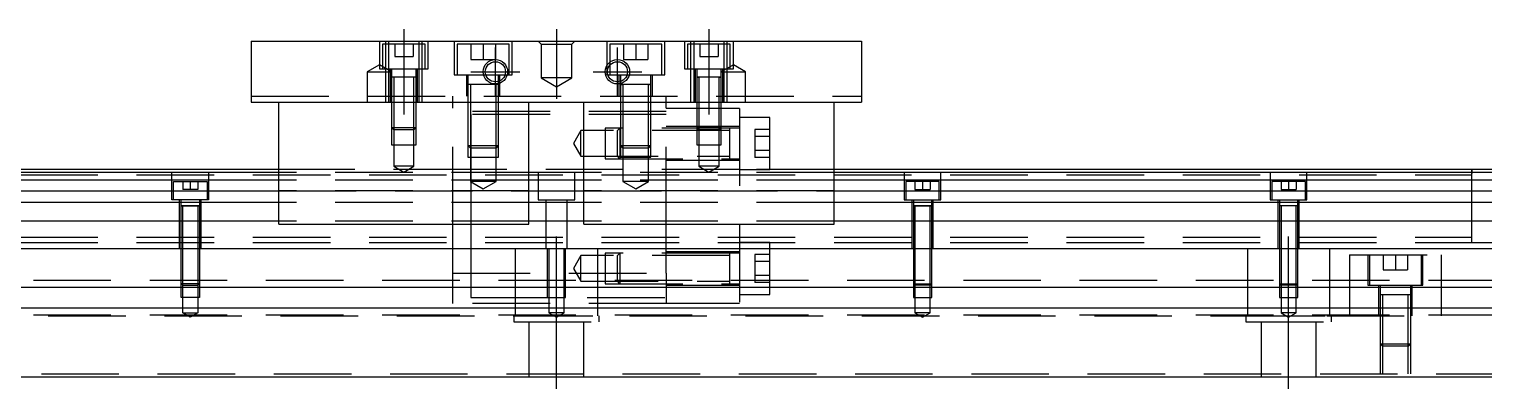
# Model space of a CAD drawing. Extents: x -10 to 596, y -256 to 77.
# Drawn here: x 113.6 to 352, y -223.3 to -164.3 of the extents above; entities that cross this region are included whole.
import ezdxf

# ---------------------------------------------------------------- set-up
doc = ezdxf.new("R2010")
doc.units = 0
doc.linetypes.add('CENTER', pattern=[50.8, 31.75, -6.35, 6.35, -6.35])
doc.linetypes.add('DASHED', pattern=[19.05, 12.7, -6.35])
doc.layers.get('0').update_dxf_attribs({"linetype": 'CONTINUOUS'})
doc.layers.add('CENTER', color=1, linetype='CENTER')

msp = doc.modelspace()

# ---------------------------------------------------------------- linework, layer by layer
at = {"color": 7, "linetype": 'CONTINUOUS'}
for p, q in [((150, -166.31), (150, -176.31)), ((150, -166.31), (250, -166.31)), ((250, -166.31), (250, -176.31)), ((150, -176.31), (250, -176.31)), ((154.5, -196.31), (154.5, -176.31)), ((195.5, -196.31), (195.5, -176.31)), ((204.5, -196.31), (204.5, -176.31)), ((245.5, -196.31), (245.5, -176.31)), ((154.5, -187.81), (0, -187.81)), ((154.5, -187.31), (60.5, -187.31)), ((204.5, -187.81), (195.5, -187.81)), ((350.005, -187.31), (245.5, -187.31)), ((400, -187.81), (245.5, -187.81)), ((355, -187.31), (349.995, -187.31)), ((350, -193.31), (350, -187.309994)), ((350, -199.310006), (350, -187.309994)), ((350, -187.808756), (350, -187.31)), ((350, -198.435), (350, -188.185)), ((154.5, -189.062272), (0, -189.062272)), ((204.5, -189.062272), (195.5, -189.062272)), ((400, -189.062272), (245.5, -189.062272)), ((0, -190.83668), (154.5, -190.83668)), ((154.5, -192.733076), (0, -192.733076)), ((195.5, -190.83668), (204.5, -190.83668)), ((204.5, -192.733076), (195.5, -192.733076)), ((245.5, -190.83668), (400, -190.83668)), ((400, -192.733076), (245.5, -192.733076)), ((154.5, -195.787372), (0, -195.787372)), ((154.5, -196.31), (195.5, -196.31)), ((204.5, -195.787372), (195.5, -195.787372)), ((204.5, -196.31), (245.5, -196.31)), ((400, -195.787372), (245.5, -195.787372)), ((350, -199.310006), (350, -198.435)), ((0, -200.31), (400, -200.31)), ((0, -206.61), (400, -206.61)), ((0, -210.01), (400, -210.01)), ((0, -221.31), (400, -221.31))]:
    msp.add_line(p, q, dxfattribs=at)
at = {"color": 3, "linetype": 'DASHED'}
for p, q in [((171, -166.31), (171, -170.81)), ((178.5, -166.81), (171.5, -166.81)), ((171.5, -166.81), (171.5, -170.81)), ((172.000006, -166.31), (172.000006, -166.81)), ((172.000006, -166.81), (172.000006, -170.81)), ((172.5, -166.31), (172.5, -176.31)), ((173.5, -166.81), (173.5, -168.81)), ((175, -166.81), (175, -168.81)), ((176.5, -166.81), (176.5, -168.81)), ((177.5, -176.31), (177.5, -166.31)), ((177.999994, -166.81), (177.999994, -166.31)), ((177.999994, -170.81), (177.999994, -166.81)), ((178.5, -170.81), (178.5, -166.81)), ((179, -170.81), (179, -166.31)), ((183.25, -166.31), (183.25, -171.81)), ((192.25, -166.81), (183.75, -166.81)), ((183.75, -166.81), (183.75, -171.81)), ((186, -166.81), (186, -169.31)), ((188, -166.81), (188, -169.31)), ((190, -166.81), (190, -169.31)), ((192.25, -171.81), (192.25, -166.81)), ((192.75, -171.81), (192.75, -166.31)), ((197, -166.31), (197.5, -166.81)), ((197.5, -166.81), (197.5, -172.31)), ((197.5, -166.81), (202.5, -166.81)), ((202.5, -166.81), (203, -166.31)), ((202.5, -172.31), (202.5, -166.81)), ((208.25, -166.31), (208.25, -171.81)), ((217.25, -166.81), (208.75, -166.81)), ((208.75, -166.81), (208.75, -169.74875)), ((211, -166.81), (211, -169.31)), ((213, -166.81), (213, -169.31)), ((215, -166.81), (215, -169.31)), ((217.25, -171.81), (217.25, -166.81)), ((217.75, -171.81), (217.75, -166.31)), ((221, -166.31), (221, -170.81)), ((228.5, -166.81), (221.5, -166.81)), ((221.5, -166.81), (221.5, -170.81)), ((222.000006, -166.31), (222.000006, -166.81)), ((222.000006, -166.81), (222.000006, -170.81)), ((222.5, -166.31), (222.5, -176.31)), ((223.5, -166.81), (223.5, -168.81)), ((225, -166.81), (225, -168.81)), ((226.5, -166.81), (226.5, -168.81)), ((227.5, -176.31), (227.5, -166.31)), ((227.999994, -166.81), (227.999994, -166.31)), ((227.999994, -170.81), (227.999994, -166.81)), ((228.5, -170.81), (228.5, -166.81)), ((229, -170.81), (229, -166.31)), ((173.5, -168.81), (175, -168.81)), ((175, -168.81), (176.5, -168.81)), ((223.5, -168.81), (225, -168.81)), ((225, -168.81), (226.5, -168.81)), ((171, -170.1553), (169, -171.31)), ((169, -171.31), (173, -171.31)), ((169, -171.31), (169, -176.31)), ((173, -171.31), (171, -170.1553)), ((171, -170.81), (179, -170.81)), ((172.000006, -170.81), (172.000006, -176.31)), ((172.75, -170.81), (172.75, -176.31)), ((173, -170.81), (173, -172.21)), ((177, -172.21), (177, -170.81)), ((177.25, -176.31), (177.25, -170.81)), ((177.999994, -176.31), (177.999994, -170.81)), ((186, -169.31), (188, -169.31)), ((188, -169.31), (190, -169.31)), ((208.75, -169.74875), (208.75, -170.232968)), ((208.75, -170.232968), (208.75, -171.81)), ((211, -169.31), (213, -169.31)), ((213, -169.31), (215, -169.31)), ((221, -170.81), (229, -170.81)), ((222.000006, -170.81), (222.000006, -176.31)), ((222.75, -170.81), (222.75, -176.31)), ((223, -170.81), (223, -172.21)), ((229, -170.1553), (227, -171.31)), ((227, -172.21), (227, -170.81)), ((227, -171.31), (231, -171.31)), ((227.25, -176.31), (227.25, -170.81)), ((227.999994, -176.31), (227.999994, -170.81)), ((231, -171.31), (229, -170.1553)), ((231, -176.31), (231, -171.31)), ((177.000006, -172.21), (172.999994, -172.21)), ((177.000006, -172.21), (172.999994, -172.21)), ((173, -172.205), (173, -172.21)), ((173.216708, -172.21), (173, -172.21)), ((173, -172.21), (173, -172.215)), ((173, -172.21), (173, -176.31)), ((176.783332, -172.21), (173.216708, -172.21)), ((173.35, -172.21), (173.35, -176.31)), ((176.65, -176.31), (176.65, -172.21)), ((177, -172.21), (176.783332, -172.21)), ((177, -172.21), (177, -172.205)), ((177, -172.215), (177, -172.21)), ((177, -176.31), (177, -172.21)), ((183.25, -171.81), (192.75, -171.81)), ((185.25, -171.81), (185.25, -175.31)), ((190.500006, -173.41), (185.499994, -173.41)), ((185.5, -171.81), (185.5, -173.41)), ((185.5, -173.405), (185.5, -173.41)), ((185.757468, -173.41), (185.5, -173.41)), ((185.5, -173.41), (185.5, -173.415)), ((185.5, -173.41), (185.5, -175.31)), ((190.013852, -173.41), (185.757468, -173.41)), ((185.9, -173.41), (185.9, -175.31)), ((190.242552, -173.41), (190.013852, -173.41)), ((190.1, -175.31), (190.1, -173.41)), ((190.5, -173.41), (190.242552, -173.41)), ((190.5, -172.882418), (190.5, -171.81)), ((190.5, -173.246492), (190.5, -172.882418)), ((190.5, -173.41), (190.5, -173.246492)), ((190.5, -173.41), (190.5, -173.405)), ((190.5, -173.415), (190.5, -173.41)), ((190.5, -175.31), (190.5, -173.41)), ((190.75, -175.31), (190.75, -171.81)), ((197.5, -172.31), (200, -173.753376)), ((202.5, -172.31), (197.5, -172.31)), ((200, -173.753376), (202.5, -172.31)), ((208.25, -171.81), (217.75, -171.81)), ((210.25, -171.81), (210.25, -175.31)), ((215.500006, -173.41), (210.499994, -173.41)), ((215.500006, -173.41), (210.499994, -173.41)), ((215.500006, -173.41), (210.499994, -173.41)), ((210.5, -171.81), (210.5, -172.882418)), ((210.5, -172.882418), (210.5, -173.246492)), ((210.5, -173.246492), (210.5, -173.41)), ((210.5, -173.405), (210.5, -173.41)), ((210.5, -173.41), (210.757448, -173.41)), ((210.757468, -173.41), (210.5, -173.41)), ((210.5, -173.41), (210.5, -173.415)), ((210.5, -173.41), (210.5, -175.31)), ((215.242552, -173.41), (210.757468, -173.41)), ((210.9, -173.41), (210.9, -175.31)), ((215.1, -175.31), (215.1, -173.41)), ((215.5, -173.41), (215.242552, -173.41)), ((215.242602, -173.41), (215.5, -173.41)), ((215.5, -173.41), (215.5, -171.81)), ((215.5, -173.41), (215.5, -173.405)), ((215.5, -173.415), (215.5, -173.41)), ((215.5, -175.31), (215.5, -173.41)), ((215.75, -175.31), (215.75, -171.81)), ((227.000006, -172.21), (222.999994, -172.21)), ((227.000006, -172.21), (222.999994, -172.21)), ((227.000006, -172.21), (222.999994, -172.21)), ((223, -172.205), (223, -172.21)), ((223, -172.21), (223.216462, -172.21)), ((223.216708, -172.21), (223, -172.21)), ((223, -172.21), (223, -172.215)), ((223, -172.21), (223, -176.31)), ((226.783332, -172.21), (223.216708, -172.21)), ((223.35, -172.21), (223.35, -176.31)), ((226.65, -176.31), (226.65, -172.21)), ((227, -172.21), (226.783332, -172.21)), ((226.783538, -172.21), (227, -172.21)), ((227, -172.21), (227, -172.205)), ((227, -172.215), (227, -172.21)), ((227, -176.31), (227, -172.21)), ((150, -175.31), (250, -175.31)), ((173, -176.31), (173, -180.46)), ((173.000006, -176.31), (173.000002, -180.46)), ((173.35, -176.31), (173.35, -180.81)), ((176.65, -180.81), (176.65, -176.31)), ((176.999998, -180.46), (176.999994, -176.31)), ((177, -180.46), (177, -176.31)), ((183, -176.31), (183, -175.31)), ((183, -196.31), (183, -176.31)), ((185.5, -175.31), (185.5, -176.31)), ((185.5, -176.31), (185.5, -183.41)), ((185.500006, -175.31), (185.500006, -176.31)), ((185.500006, -176.31), (185.500006, -183.410006)), ((185.9, -175.31), (185.9, -176.31)), ((185.9, -176.31), (185.9, -183.81)), ((190.1, -176.31), (190.1, -175.31)), ((190.1, -183.81), (190.1, -176.31)), ((190.499994, -176.31), (190.499994, -175.31)), ((190.499994, -183.410006), (190.499994, -176.31)), ((190.5, -176.31), (190.5, -175.31)), ((190.5, -183.41), (190.5, -176.31)), ((210.5, -175.31), (210.5, -183.41)), ((210.500006, -175.31), (210.500006, -183.41)), ((210.9, -175.31), (210.9, -183.81)), ((215.1, -176.31), (215.1, -175.31)), ((215.1, -183.81), (215.1, -176.31)), ((215.499994, -176.31), (215.499994, -175.31)), ((215.499994, -183.410006), (215.499994, -176.31)), ((215.5, -176.31), (215.5, -175.31)), ((215.5, -183.41), (215.5, -176.31)), ((218, -176.31), (218, -175.31)), ((218, -196.31), (218, -176.31)), ((223, -176.31), (223, -180.46)), ((223.000006, -176.31), (223.000002, -180.46)), ((223.35, -176.31), (223.35, -180.81)), ((226.65, -180.81), (226.65, -176.31)), ((226.999998, -180.46), (226.999994, -176.31)), ((227, -180.46), (227, -176.31)), ((218, -177.81), (183, -177.81)), ((186, -178.31), (186, -183.81)), ((218, -178.31), (186, -178.31)), ((230, -177.31), (218, -177.31)), ((230, -177.31), (230, -209.31)), ((235, -178.81), (230, -178.81)), ((235, -187.31), (235, -178.81)), ((173, -180.46), (177, -180.46)), ((173, -180.46), (173.35, -180.81)), ((173.000002, -180.46), (173.000006, -183.31)), ((176.65, -180.81), (173.35, -180.81)), ((173.35, -180.81), (173.35, -183.31)), ((176.65, -180.81), (177, -180.46)), ((176.65, -183.31), (176.65, -180.81)), ((176.999994, -183.31), (176.999998, -180.46)), ((204, -180.96), (202.787564, -183.06)), ((204, -185.16), (204, -180.96)), ((228.4, -180.96), (204, -180.96)), ((230, -180.56), (208, -180.560004)), ((208, -180.560004), (208, -185.559994)), ((210.4, -180.560003), (210.4, -185.559995)), ((230, -180.31), (218, -180.31)), ((223, -180.46), (227, -180.46)), ((223, -180.46), (223.35, -180.81)), ((223.000002, -180.46), (223.000006, -183.31)), ((226.65, -180.81), (223.35, -180.81)), ((223.35, -180.81), (223.35, -183.31)), ((226.65, -180.81), (227, -180.46)), ((226.65, -183.31), (226.65, -180.81)), ((226.999994, -183.31), (226.999998, -180.46)), ((228.4, -185.56), (228.4, -180.56)), ((232.5, -180.750598), (232.5, -185.369402)), ((235, -180.750598), (232.5, -180.750598)), ((173.000006, -183.31), (176.999994, -183.31)), ((173.35, -183.31), (173.35, -186.81)), ((176.65, -186.81), (176.65, -183.31)), ((185.5, -183.41), (190.5, -183.41)), ((185.5, -183.41), (185.9, -183.81)), ((185.500006, -183.410006), (185.500006, -185.31)), ((190.1, -183.81), (190.5, -183.41)), ((190.499994, -185.31), (190.499994, -183.410006)), ((202.787564, -183.06), (204, -185.16)), ((210.5, -183.41), (215.5, -183.41)), ((210.5, -183.41), (210.9, -183.81)), ((210.500006, -183.41), (210.500006, -185.31)), ((215.1, -183.81), (215.5, -183.41)), ((215.499994, -185.31), (215.499994, -183.410006)), ((223.000006, -183.31), (226.999994, -183.31)), ((223.35, -183.31), (223.35, -186.81)), ((226.65, -186.81), (226.65, -183.31)), ((235, -181.9053), (232.5, -181.9053)), ((185.500006, -185.31), (190.499994, -185.31)), ((190.1, -183.81), (185.9, -183.81)), ((185.9, -183.81), (185.9, -185.31)), ((185.9, -185.31), (185.9, -189.31)), ((186, -183.81), (186, -196.31)), ((190.1, -185.31), (190.1, -183.81)), ((190.1, -189.31), (190.1, -185.31)), ((204, -185.16), (228.4, -185.16)), ((208, -185.559994), (230, -185.56)), ((210.500006, -185.31), (215.499994, -185.31)), ((215.1, -183.81), (210.9, -183.81)), ((210.9, -183.81), (210.9, -185.31)), ((210.9, -185.31), (210.9, -189.31)), ((215.1, -185.31), (215.1, -183.81)), ((215.1, -189.31), (215.1, -185.31)), ((218, -185.81), (230, -185.81)), ((235, -184.2147), (232.5, -184.2147)), ((235, -185.369402), (232.5, -185.369402)), ((55, -188.185), (350, -188.185)), ((137, -192.31), (137, -187.81)), ((143, -187.81), (143, -192.31)), ((186, -187.31), (154.5, -187.31)), ((195.5, -187.81), (154.5, -187.81)), ((176.65, -186.81), (173.35, -186.81)), ((173.35, -186.81), (175, -187.762628)), ((175, -187.762628), (176.65, -186.81)), ((230, -187.31), (186, -187.31)), ((197, -187.81), (197, -192.31)), ((203, -192.31), (203, -187.81)), ((245.5, -187.81), (204.5, -187.81)), ((226.65, -186.81), (223.35, -186.81)), ((223.35, -186.81), (225, -187.762628)), ((225, -187.762628), (226.65, -186.81)), ((245.5, -187.31), (230, -187.31)), ((230, -187.31), (235, -187.31)), ((257, -187.81), (257, -192.31)), ((263, -192.31), (263, -187.81)), ((317, -187.81), (317, -192.31)), ((323, -192.31), (323, -187.81)), ((350, -187.31), (350, -187.984782)), ((350, -193.109962), (350, -187.808756)), ((137.25, -189.31), (142.75, -189.31)), ((137.25, -192.31), (137.25, -189.31)), ((138.75, -189.31), (138.75, -190.61)), ((140, -190.61), (138.75, -190.61)), ((140, -189.31), (140, -190.61)), ((141.25, -190.61), (140, -190.61)), ((141.25, -189.31), (141.25, -190.61)), ((142.75, -189.31), (142.75, -192.31)), ((195.5, -189.062272), (154.5, -189.062272)), ((195.5, -189.107056), (154.5, -189.107056)), ((190.1, -189.31), (185.9, -189.31)), ((185.9, -189.31), (188, -190.522436)), ((188, -190.522436), (190.1, -189.31)), ((245.5, -189.062272), (204.5, -189.062272)), ((245.5, -189.107056), (204.5, -189.107056)), ((215.1, -189.31), (210.9, -189.31)), ((210.9, -189.31), (213, -190.522436)), ((213, -190.522436), (215.1, -189.31)), ((262.75, -189.31), (257.25, -189.31)), ((257.25, -189.31), (257.25, -192.31)), ((258.75, -189.31), (258.75, -190.61)), ((258.75, -190.61), (260, -190.61)), ((260, -189.31), (260, -190.61)), ((260, -190.61), (261.25, -190.61)), ((261.25, -189.31), (261.25, -190.61)), ((262.75, -192.31), (262.75, -189.31)), ((322.75, -189.31), (317.25, -189.31)), ((317.25, -189.31), (317.25, -192.31)), ((318.75, -189.31), (318.75, -190.61)), ((318.75, -190.61), (320, -190.61)), ((320, -189.31), (320, -190.61)), ((320, -190.61), (321.25, -190.61)), ((321.25, -189.31), (321.25, -190.61)), ((322.75, -192.31), (322.75, -189.31)), ((143, -192.31), (137, -192.31)), ((138.25, -200.31), (138.25, -192.31)), ((138.5, -193.31), (138.5, -192.31)), ((141.5, -192.31), (141.5, -193.31)), ((141.75, -192.31), (141.75, -200.31)), ((195.5, -190.81), (154.5, -190.81)), ((154.5, -190.83668), (195.5, -190.83668)), ((195.5, -192.733076), (154.5, -192.733076)), ((197, -192.31), (203, -192.31)), ((198.25, -192.31), (198.25, -200.31)), ((201.75, -200.31), (201.75, -192.31)), ((245.5, -190.81), (204.5, -190.81)), ((204.5, -190.83668), (245.5, -190.83668)), ((245.5, -192.733076), (204.5, -192.733076)), ((257, -192.31), (263, -192.31)), ((258.25, -192.31), (258.25, -200.31)), ((258.5, -192.31), (258.5, -193.31)), ((261.5, -193.31), (261.5, -192.31)), ((261.75, -200.31), (261.75, -192.31)), ((317, -192.31), (323, -192.31)), ((318.25, -192.31), (318.25, -200.31)), ((318.5, -192.31), (318.5, -193.31)), ((321.5, -193.31), (321.5, -192.31)), ((321.75, -200.31), (321.75, -192.31)), ((350, -199.309164), (350, -193.109962)), ((138.499994, -193.31), (141.500006, -193.31)), ((138.499994, -193.31), (140.001196, -193.31)), ((138.5, -193.31), (138.5, -193.305)), ((138.624608, -193.31), (138.5, -193.31)), ((138.5, -193.31), (138.62467, -193.31)), ((138.5, -193.315), (138.5, -193.31)), ((138.5, -200.31), (138.5, -193.31)), ((141.37533, -193.31), (138.624608, -193.31)), ((138.62467, -193.31), (140.001196, -193.31)), ((138.75, -200.31), (138.75, -193.31)), ((140.001196, -193.31), (141.500006, -193.31)), ((140.001196, -193.31), (141.375322, -193.31)), ((141.25, -193.31), (141.25, -200.31)), ((141.375322, -193.31), (141.5, -193.31)), ((141.5, -193.31), (141.37533, -193.31)), ((141.5, -193.305), (141.5, -193.31)), ((141.5, -193.31), (141.5, -193.315)), ((141.5, -193.31), (141.5, -200.31)), ((261.500006, -193.31), (258.499994, -193.31)), ((259.998804, -193.31), (258.499994, -193.31)), ((258.5, -193.305), (258.5, -193.31)), ((258.5, -193.31), (258.62467, -193.31)), ((258.624678, -193.31), (258.5, -193.31)), ((258.5, -193.31), (258.5, -193.315)), ((258.5, -193.31), (258.5, -200.31)), ((258.62467, -193.31), (261.375392, -193.31)), ((259.998804, -193.31), (258.624678, -193.31)), ((258.75, -193.31), (258.75, -200.31)), ((261.500006, -193.31), (259.998804, -193.31)), ((261.37533, -193.31), (259.998804, -193.31)), ((261.25, -200.31), (261.25, -193.31)), ((261.5, -193.31), (261.37533, -193.31)), ((261.375392, -193.31), (261.5, -193.31)), ((261.5, -193.31), (261.5, -193.305)), ((261.5, -193.315), (261.5, -193.31)), ((261.5, -200.31), (261.5, -193.31)), ((319.998804, -193.31), (318.499994, -193.31)), ((321.500006, -193.31), (318.499994, -193.31)), ((318.5, -193.305), (318.5, -193.31)), ((318.624678, -193.31), (318.5, -193.31)), ((318.5, -193.31), (318.5, -193.315)), ((318.5, -193.31), (318.5, -200.31)), ((319.998804, -193.31), (318.624678, -193.31)), ((318.75, -193.31), (318.75, -200.31)), ((321.500006, -193.31), (319.998804, -193.31)), ((321.37533, -193.31), (319.998804, -193.31)), ((321.25, -200.31), (321.25, -193.31)), ((321.5, -193.31), (321.37533, -193.31)), ((321.5, -193.31), (321.5, -193.305)), ((321.5, -193.315), (321.5, -193.31)), ((321.5, -200.31), (321.5, -193.31)), ((195.5, -195.787372), (154.5, -195.787372)), ((195.5, -195.81), (154.5, -195.81)), ((183, -200.31), (183, -196.31)), ((186, -196.31), (186, -200.31)), ((245.5, -195.787372), (204.5, -195.787372)), ((245.5, -195.81), (204.5, -195.81)), ((218, -200.31), (218, -196.31)), ((55, -198.435), (350, -198.435)), ((55, -199.31), (350, -199.31)), ((235, -199.31), (230, -199.31)), ((235, -207.81), (235, -199.31)), ((349.995, -199.31), (350, -199.31)), ((350, -199.31), (350, -199.309164)), ((350, -199.31), (350.005, -199.31)), ((350, -199.31), (355, -199.31)), ((138.5, -206.06), (138.5, -200.31)), ((138.500002, -206.06), (138.500006, -200.31)), ((138.75, -206.31), (138.75, -200.31)), ((141.25, -200.31), (141.25, -206.31)), ((141.499994, -200.31), (141.499998, -206.06)), ((141.5, -200.31), (141.5, -206.06)), ((183, -204.31), (183, -200.31)), ((186, -200.31), (186, -206.61)), ((193.291796, -211.31), (193.291796, -200.31)), ((198.500006, -200.31), (198.500006, -206.61)), ((198.75, -200.31), (198.75, -208.31)), ((201.25, -208.31), (201.25, -200.31)), ((201.499994, -206.61), (201.499994, -200.31)), ((204, -201.46), (202.787564, -203.56)), ((204, -205.66), (204, -201.46)), ((228.4, -201.46), (204, -201.46)), ((206.708204, -200.31), (206.708204, -211.31)), ((230, -201.06), (208, -201.060004)), ((208, -201.060004), (208, -206.059994)), ((210.4, -201.060003), (210.4, -206.059995)), ((218, -204.31), (218, -200.31)), ((230, -200.81), (218, -200.81)), ((228.4, -206.06), (228.4, -201.06)), ((232.5, -201.250598), (232.5, -205.869402)), ((235, -201.250598), (232.5, -201.250598)), ((235, -202.4053), (232.5, -202.4053)), ((258.5, -200.31), (258.5, -206.06)), ((258.500006, -200.31), (258.500002, -206.06)), ((258.75, -200.31), (258.75, -206.31)), ((261.25, -206.31), (261.25, -200.31)), ((261.499998, -206.06), (261.499994, -200.31)), ((261.5, -206.06), (261.5, -200.31)), ((313.291796, -211.31), (313.291796, -200.31)), ((318.5, -200.31), (318.5, -206.06)), ((318.500006, -200.31), (318.500002, -206.06)), ((318.75, -200.31), (318.75, -206.31)), ((321.25, -206.31), (321.25, -200.31)), ((321.499998, -206.06), (321.499994, -200.31)), ((321.5, -206.06), (321.5, -200.31)), ((326.708204, -200.31), (326.708204, -211.31)), ((330, -201.31), (330, -206.61)), ((330, -201.31), (345, -201.31)), ((333, -201.31), (333, -206.31)), ((333.25, -201.31), (333.25, -206.31)), ((335.5, -201.31), (335.5, -203.81)), ((337.5, -201.31), (337.5, -203.81)), ((339.5, -201.31), (339.5, -203.81)), ((341.75, -206.31), (341.75, -201.31)), ((342, -206.31), (342, -201.31)), ((345, -201.31), (345, -206.61)), ((183, -204.31), (218, -204.31)), ((183, -206.61), (183, -204.31)), ((202.787564, -203.56), (204, -205.66)), ((218, -204.31), (218, -206.61)), ((235, -204.7147), (232.5, -204.7147)), ((335.5, -203.81), (337.5, -203.81)), ((337.5, -203.81), (339.5, -203.81)), ((0, -205.46), (400, -205.46)), ((141.5, -206.06), (138.5, -206.06)), ((138.75, -206.31), (138.5, -206.06)), ((138.500006, -206.61), (138.500002, -206.06)), ((138.500006, -208.31), (138.500006, -206.61)), ((138.75, -206.31), (141.25, -206.31)), ((138.75, -208.31), (138.75, -206.31)), ((141.5, -206.06), (141.25, -206.31)), ((141.25, -206.31), (141.25, -208.31)), ((141.499998, -206.06), (141.499994, -206.61)), ((141.499994, -206.61), (141.499994, -208.31)), ((183, -209.31), (183, -206.61)), ((186, -206.61), (186, -208.31)), ((198.500006, -206.61), (198.500006, -208.31)), ((201.499994, -208.31), (201.499994, -206.61)), ((204, -205.66), (228.4, -205.66)), ((208, -206.059994), (230, -206.06)), ((218, -206.31), (230, -206.31)), ((218, -206.61), (218, -209.31)), ((235, -205.869402), (232.5, -205.869402)), ((258.5, -206.06), (261.5, -206.06)), ((258.5, -206.06), (258.75, -206.31)), ((258.500002, -206.06), (258.500006, -206.61)), ((258.500006, -206.61), (258.500006, -208.31)), ((261.25, -206.31), (258.75, -206.31)), ((258.75, -206.31), (258.75, -208.31)), ((261.25, -206.31), (261.5, -206.06)), ((261.25, -208.31), (261.25, -206.31)), ((261.499994, -206.61), (261.499998, -206.06)), ((261.499994, -208.31), (261.499994, -206.61)), ((318.5, -206.06), (321.5, -206.06)), ((318.5, -206.06), (318.75, -206.31)), ((318.500002, -206.06), (318.500006, -206.61)), ((318.500006, -206.61), (318.500006, -208.31)), ((321.25, -206.31), (318.75, -206.31)), ((318.75, -206.31), (318.75, -208.31)), ((321.25, -206.31), (321.5, -206.06)), ((321.25, -208.31), (321.25, -206.31)), ((321.499994, -206.61), (321.499998, -206.06)), ((321.499994, -208.31), (321.499994, -206.61)), ((330, -206.61), (330, -210.01)), ((333, -206.31), (342, -206.31)), ((334.75, -206.31), (334.75, -211.31)), ((335, -206.31), (335, -206.61)), ((335, -206.61), (335, -207.91)), ((340, -206.61), (340, -206.31)), ((340, -207.91), (340, -206.61)), ((340.25, -211.31), (340.25, -206.31)), ((345, -206.61), (345, -210.01)), ((141.499994, -208.31), (138.500006, -208.31)), ((138.75, -210.81), (138.75, -208.31)), ((141.25, -208.31), (141.25, -210.81)), ((218, -209.31), (183, -209.31)), ((186, -208.31), (218, -208.31)), ((198.500006, -208.31), (201.499994, -208.31)), ((198.75, -208.31), (198.75, -210.81)), ((201.25, -210.81), (201.25, -208.31)), ((230, -209.31), (218, -209.31)), ((230, -207.81), (235, -207.81)), ((258.500006, -208.31), (261.499994, -208.31)), ((258.75, -208.31), (258.75, -210.81)), ((261.25, -210.81), (261.25, -208.31)), ((318.500006, -208.31), (321.499994, -208.31)), ((318.75, -208.31), (318.75, -210.81)), ((321.25, -210.81), (321.25, -208.31)), ((340.000006, -207.91), (334.999994, -207.91)), ((340.000006, -207.91), (334.999994, -207.91)), ((335, -207.905), (335, -207.91)), ((335.257468, -207.91), (335, -207.91)), ((335, -207.91), (335, -210.01)), ((335, -207.91), (335, -207.915)), ((339.742552, -207.91), (335.257468, -207.91)), ((335.4, -207.91), (335.4, -210.01)), ((339.6, -210.01), (339.6, -207.91)), ((340, -207.91), (339.742552, -207.91)), ((340, -207.91), (340, -207.905)), ((340, -210.01), (340, -207.91)), ((340, -207.915), (340, -207.91)), ((0, -211.16), (400, -211.16)), ((116.708204, -211.31), (343.291796, -211.31)), ((138.75, -210.81), (141.25, -210.81)), ((140, -211.531688), (138.75, -210.81)), ((141.25, -210.81), (140, -211.531688)), ((193, -211.31), (193, -212.31)), ((193.291796, -211.31), (206.708204, -211.31)), ((201.25, -210.81), (198.75, -210.81)), ((198.75, -210.81), (200, -211.531688)), ((200, -211.531688), (201.25, -210.81)), ((207, -212.31), (207, -211.31)), ((261.25, -210.81), (258.75, -210.81)), ((258.75, -210.81), (260, -211.531688)), ((260, -211.531688), (261.25, -210.81)), ((313, -211.31), (313, -212.31)), ((313.291796, -211.31), (326.708204, -211.31)), ((321.25, -210.81), (318.75, -210.81)), ((318.75, -210.81), (320, -211.531688)), ((320, -211.531688), (321.25, -210.81)), ((327, -212.31), (327, -211.31)), ((330, -210.01), (330, -211.31)), ((335, -210.01), (335, -211.31)), ((335, -211.31), (335, -215.91)), ((335.000006, -211.31), (335.000002, -215.91)), ((335.4, -210.01), (335.4, -211.31)), ((335.4, -211.31), (335.4, -216.31)), ((339.6, -211.31), (339.6, -210.01)), ((339.6, -216.31), (339.6, -211.31)), ((339.999998, -215.91), (339.999994, -211.31)), ((340, -211.31), (340, -210.01)), ((340, -215.91), (340, -211.31)), ((345, -210.01), (345, -211.31)), ((193, -212.31), (207, -212.31)), ((195.5, -212.31), (195.5, -221.31)), ((204.5, -221.31), (204.5, -212.31)), ((313, -212.31), (327, -212.31)), ((315.5, -212.31), (315.5, -221.31)), ((324.5, -221.31), (324.5, -212.31)), ((335, -215.91), (340, -215.91)), ((335, -215.91), (335.4, -216.31)), ((335.000002, -215.91), (335.000006, -220.81)), ((339.6, -216.31), (335.4, -216.31)), ((335.4, -216.31), (335.4, -220.81)), ((339.6, -216.31), (340, -215.91)), ((339.6, -220.81), (339.6, -216.31)), ((339.999994, -220.81), (339.999998, -215.91)), ((77.499994, -220.81), (400, -220.81))]:
    msp.add_line(p, q, dxfattribs=at)
at = {"color": 3, "linetype": 'CONTINUOUS'}
for p, q in [((210.4, -180.560003), (210.000003, -180.96)), ((210.000005, -185.16), (210.000005, -180.96)), ((210.4, -185.559995), (210.000005, -185.16)), ((210.4, -201.060003), (210.000003, -201.46)), ((210.000005, -205.66), (210.000005, -201.46)), ((210.4, -206.059995), (210.000005, -205.66))]:
    msp.add_line(p, q, dxfattribs=at)
for centre in [(190, -171.31), (210, -171.31)]:
    msp.add_circle(centre, 2, dxfattribs=at)
at = {"color": 7, "linetype": 'CONTINUOUS'}
for centre in [(190, -171.31), (210, -171.31)]:
    msp.add_circle(centre, 1.65, dxfattribs=at)
at = {"layer": 'CENTER', "color": 1, "linetype": 'CENTER'}
for p, q in [((175, -164.31), (175, -178.31)), ((200, -164.31), (200, -175.753376)), ((225, -164.31), (225, -178.31)), ((190, -175.31), (190, -167.31)), ((210, -175.31), (210, -167.31)), ((186, -171.31), (194, -171.31)), ((206, -171.31), (214, -171.31)), ((200, -223.31), (200, -198.31)), ((320, -223.31), (320, -198.31))]:
    msp.add_line(p, q, dxfattribs=at)

doc.saveas('drawing.dxf')
